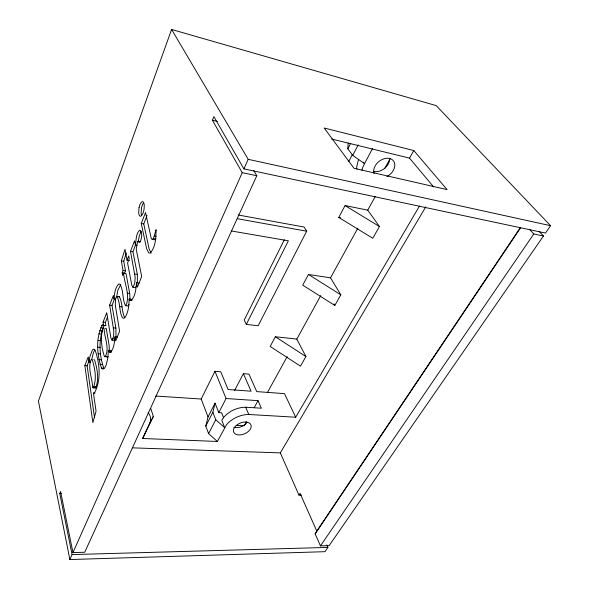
<?xml version="1.0" encoding="UTF-8"?>
<svg xmlns="http://www.w3.org/2000/svg" width="589" height="589" viewBox="0 0 589 589"><rect width="100%" height="100%" fill="white"/><g stroke="black" fill="none" stroke-linecap="round" stroke-linejoin="round"><path stroke-width="0.88" d="M109.348 350.514L109.105 345.08L106.256 328.529A3.291 1.112 -83.9 0 0 105.394 328.471M111.719 352.185L110.747 350.499L108.354 350.278L107.883 357.884L106.057 365.394L104.621 368.088L103.068 369.156L101.477 368.066C96.817 354.445 95.632 337.674 102.464 324.62L103.097 324.598L103.546 325.393L105.902 325.643L105.409 322.374L107.412 317.235M101.477 368.066L103.855 368.258C98.996 354.917 98.54 339.131 103.995 325.879L101.654 325.636M132.091 300.331L131.561 299.345L129.094 299.043C129.028 305.316 128.498 311.92 125.052 317.346L123.557 318.354L122.328 317.596C118.978 311.014 120.45 302.849 116.961 296.392L116.004 297.533L115.459 299.676L115.297 305.08L119.596 331.239L115.68 340.943L114.988 336.842L117.417 337.077M361.948 170.236A25.194 18.303 -39.4 0 1 362.596 167.828L364.525 163.639L352.745 155.378L347.819 148.833L348.158 143.031M114.988 336.842C114.347 342.069 114.31 348.452 110.349 352.362L109.311 351.972L108.354 350.278M115.628 299.227L114.03 299.035C114.531 293.852 114.936 287.874 118.742 283.942L120.009 284.273C123.771 290.789 122.144 299.146 125.509 305.698L127.968 305.986L129.079 304.461M116.615 297.055L117.888 290.127L120.708 284.701M116.004 336.761L115.886 328.11L112.013 305.411L114.524 298.954M139.085 283.11L136.589 282.779C135.801 288.801 135.691 296.171 130.994 300.581L129.617 300.037L129.094 299.043M137.075 245.355L135.433 245.105C136.243 240.143 135.787 233.892 139.63 230.174L140.513 230.461C142.7 234.032 141.691 238.854 139.865 242.373L139.276 242.572L137.959 241.262L137.554 241.777L136.221 249.235L141.691 276.506L137.421 287.086L136.589 282.779M137.325 282.772L137.37 274.364L132.915 251.739L135.75 244.45M138.312 241.475L139.247 236.049L141.132 231.315M139.033 207.578L138.687 212.953L139.137 215.022L139.946 216.17L140.948 216.2C143.937 213.417 144.298 208.845 144.253 204.979A7.355 2.614 -81.1 0 0 141.971 201.799A7.355 2.614 -81.1 0 0 139.092 207.556M88.983 362.102L89.712 357.273L92.392 349.969L93.739 349.041L95.131 350.183C99.762 363.627 101.352 379.949 94.512 392.892L93.437 393.077L96.059 411.196L92.878 422.593L84.853 365.607L88.232 356.86L88.983 362.102L90.515 362.228M91.648 359.879L93.423 352.686L94.696 350.175M419.478 206.032L295.678 417.218L248.794 414.487A20.063 12.413 -23 0 0 226.39 424.934L217.393 441.463L208.58 433.607L205.775 426.097L212.857 412.271L215.059 403.163L218.777 412.617L221.611 412.779L223.651 417.91M205.775 426.097L208.027 416.938L215.059 403.163M93.202 387.834C97.016 379.154 94.939 368.766 92.318 359.945L91.619 359.319L91.067 359.724C87.466 368.721 92.466 378.462 92.664 387.628L95.551 387.989C99.379 379.331 97.281 368.935 94.638 360.137L93.938 359.511M103.546 325.393L103.06 322.124L106.719 312.693L110.901 337.968L111.991 340.177L113.589 336.525L113.78 330.856L109.642 305.131L113.405 295.435L114.03 299.035M153.405 238.508L156.1 229.673C155.923 237.595 155.813 247.063 150.107 253.152L148.597 252.769L146.58 248.506L141.272 223.503L145.535 212.511L151.27 238.508L152.212 239.377L154.76 239.782L155.96 238.92L153.405 238.508L152.212 239.377M130.029 299.521L129.727 293.477L126.024 273.554L123.602 273.222L122.696 275.556L122.181 272.788L123.072 270.484L121.334 260.898L124.993 249.331L127.04 260.242L129.47 260.596M122.181 272.788L124.588 273.112L125.486 270.815L123.734 261.244L126.355 252.998M69.877 559.55L72.064 554.588L59.754 493.508L60.571 491.506L72.962 552.585L84.72 552.254L256.789 175.728L242.234 172.673L212.401 120.252L213.881 116.629L243.927 168.881L545.48 233.067L550.597 225.705L436.191 105.608L171.598 29.45L38.403 401.08L69.877 559.55L324.951 551.687L327.911 547.409L326.799 544.921M127.04 260.242L128.711 255.928L129.263 258.659L127.585 262.981L131.848 285.444L133.004 287.373L135.485 287.69L136.192 286.526M133.004 287.373L134.748 283.169L135.161 277.139L130.478 251.37L134.557 240.835L135.433 245.105M94.476 417.284L87.128 365.791L89.292 360.232M151.137 253.152L149.105 248.889L143.753 223.916L147.036 215.478M72.962 552.585L242.234 172.673M243.927 168.881L248.19 159.317L171.598 29.45M358.473 159.685L356.684 166.901L356.912 169.161M217.393 441.463L142.641 438.496L150.666 421.128L150.445 417.358A21.771 14.07 -17.4 0 0 148.119 412.756M150.858 408.692L153.339 416.438L142.641 438.496M208.027 416.938L201.195 399.025L214.963 371.298L220.75 371.784L228.105 389.52L251.083 391.192L243.382 373.669L248.963 374.133L256.752 391.604L284.487 393.629L295.678 417.218M284.303 239.841L244.251 319.989L246.32 324.399L258.151 325.754L306.655 231.219L304.101 227.045L238.155 214.978M246.32 324.399L288.382 240.791L231.543 231.006M347.819 148.833L350.698 143.223M218.777 412.617L226.073 398.525L214.963 371.298M348.725 161.548L352.421 154.406M352.745 155.378L358.186 144.901M208.58 433.607L215.758 419.758L212.857 412.271M234.658 390.389L243.382 373.669M149.334 424.006L153.339 416.438M372.638 148.34L364.525 163.639L363.428 162.203M275.343 336.753L270.182 346.457L300.486 366.159L305.919 356.544L296.819 339.095L275.343 336.753L305.919 356.544M308.452 274.467L302.761 285.172L334.817 305.441L340.817 294.831L330.517 277.831L308.452 274.467L340.817 294.831M338.771 217.429L345.08 205.568L367.735 210.155L379.441 226.507L372.793 238.273L338.771 217.429L340.575 217.783M244.317 425.766L246.452 421.842M254.161 407.721L258.019 400.66L226.073 398.525M384.617 168.704L390.242 158.397M267.391 392.598L287.174 356.639M296.819 339.095L320.747 295.597M330.517 277.831L357.81 228.208M367.735 210.155L375.23 196.542M433.614 186.927L409.539 158.139L413.795 150.541L324.171 128.004L353.989 168.285L447.11 189.629L413.795 150.541M539.075 231.286L543.463 236.005L329.133 545.65L320.445 545.878L315.174 533.921L316.794 531.094L520.521 227.317M301.354 495.143L298.969 495.121L280.32 452.882L425.766 206.864M298.969 495.121L300.073 493.376L316.794 531.094M315.174 533.921L520.669 227.641M320.445 545.878L533.759 233.966L543.463 236.005M105.078 356.875C110.01 348.467 104.305 337.63 104.135 328.78L103.9 328.287A3.291 1.104 -83.9 0 0 102.464 329.288C100.476 338.16 101.47 347.768 104.356 356.338L107.463 357.081L108.045 356.566M125.509 305.698L126.017 305.36C130.427 295.037 124.279 283.648 123.602 273.222M118.882 296.922L119.361 296.687C122.799 303.166 121.444 311.286 124.772 317.869M72.064 554.588L327.911 547.409M59.754 493.508L61.411 493.523M132.451 447.846L280.32 452.882M236.241 425.361L243.419 425.722M215.758 419.758L224.703 427.666L221.81 420.318L223.474 417.594L226.802 414.2L230.998 411.284A19.908 12.443 -23 0 1 245.709 407.235L261.354 408.206L258.019 400.66M155.658 396.044L201.195 399.025M93.437 393.077L95.006 393.172M93.96 386.671L96.309 386.833M92.664 387.628L94.225 387.739M84.853 365.607L87.128 365.791M99.953 364.319L102.317 364.51M98.93 359.592L101.286 359.791M98.186 353.724L100.535 353.93M109.311 351.972L110.916 352.112M97.855 347.186L100.196 347.4M98.068 340.42L100.402 340.641M113 338.771L115.415 339.006M111.991 340.177L114.406 340.413M98.967 333.816L101.301 334.051M99.71 330.701L102.044 330.937M113.478 327.859L115.886 328.11M100.675 327.793L103.016 328.036M103.06 322.124L105.409 322.374M109.642 305.131L112.013 305.411M119.596 306.597L122.019 306.884M129.617 300.037L131.266 300.235M116.961 296.392L119.361 296.687M127.276 293.167L129.727 293.477M123.072 270.484L125.486 270.815M134.888 274.025L137.37 274.364M121.334 260.898L123.734 261.244M130.478 251.37L132.915 251.739M137.959 241.262L140.432 241.645M154.406 236.012L156.107 236.285M141.272 223.503L143.753 223.916M237.338 218.696L306.655 231.219M248.19 159.317L550.597 225.705M212.401 120.252L217.393 121.444M331.666 139.033L409.539 158.139M95.006 387.79L95.551 387.989M373.507 171.244L374.044 171.458A11.64 8.526 -39.7 0 0 389.69 158.89M345.08 205.568L379.441 226.507M106.734 356.544L107.463 357.081M529.636 229.474L533.759 233.966M333.897 303.887L334.817 305.441M253.66 170.412L256.789 175.728M245.709 407.235L248.794 414.487M141.596 215.441L141.139 213.38L141.485 208.013A7.34 2.628 -81 0 1 143.289 203.308M374.052 173.622A11.751 8.54 -39.4 0 1 381.466 159.818A11.751 8.54 -39.4 0 1 394.461 162.792A11.751 8.54 -39.4 0 1 386.958 176.575M247.093 422.232A9.291 5.809 -23 0 1 233.892 427.342M245.871 422.026L243.618 422.136A9.365 5.794 -23 0 0 233.759 432.304A9.365 5.794 -23 0 0 248.205 431.597A9.365 5.794 -23 0 0 245.871 422.026"/></g></svg>
